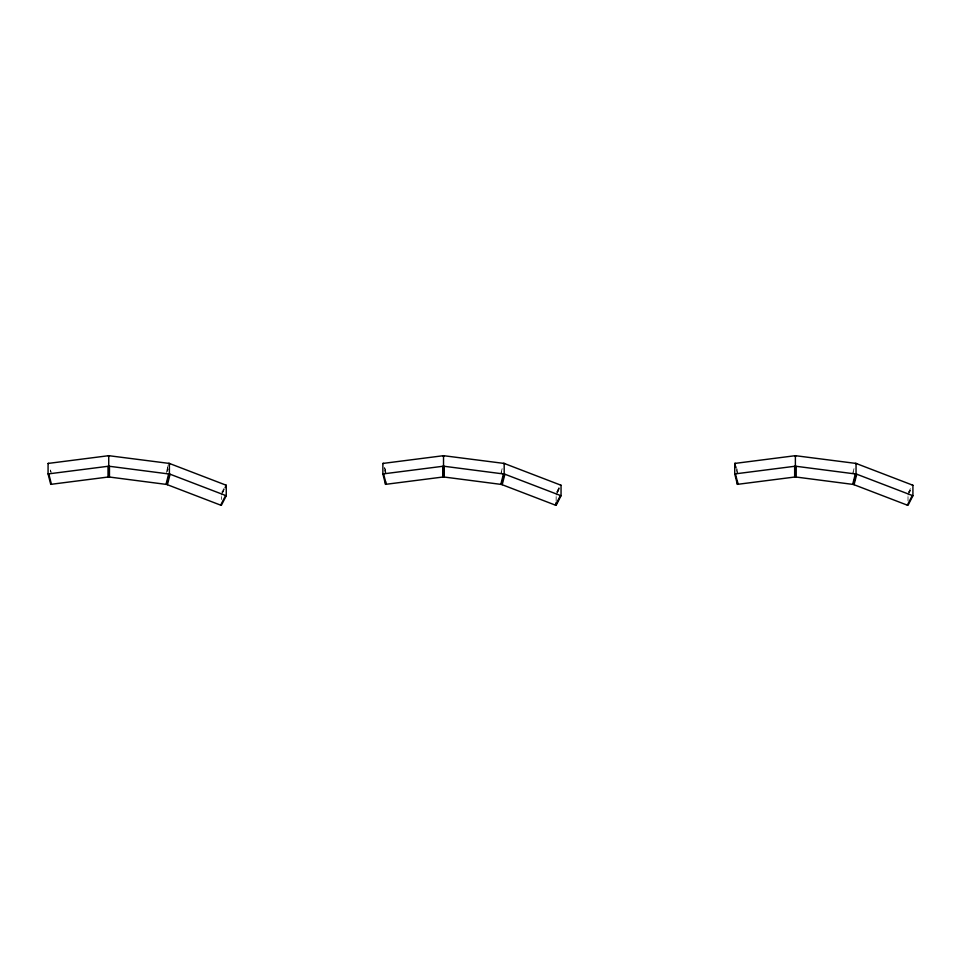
<?xml version="1.0" encoding="UTF-8"?>
<svg xmlns="http://www.w3.org/2000/svg" width="961" height="961" viewBox="0 0 961 961"><rect width="100%" height="100%" fill="white"/><g stroke="black" fill="none" stroke-linecap="round" stroke-linejoin="round"><path stroke-width="0.72" stroke-dasharray="4.8 3.6" d="M168.331 464.668L166.349 472.656L168.031 466.001M167.394 471.515L168.067 468.86L167.07 472.752M222.58 492.693L224.418 489.029M556.695 492.332L559.758 486.218L556.707 492.332M557.38 492.693L559.831 487.804M909.238 492.693L910.463 490.254M221.354 495.035L224.442 488.933M556.155 495.035L559.855 487.707M908.013 495.035L910.475 490.158M736.378 470.085L737.051 472.752M384.52 470.085L385.193 472.752M908.013 496.597L908.013 500.957M556.155 496.597L556.155 500.957M221.354 496.597L221.354 499.504M502.135 468.668L501.137 472.656L502.147 468.668M853.993 468.668L852.996 472.656L854.005 468.668M223.745 488.656L221.907 492.332L223.769 488.668M910.391 488.656L908.553 492.332L910.415 488.668M737.772 472.656L736.763 468.668L737.772 472.656M385.914 472.656L384.232 466.001L385.914 472.656M51.113 472.656L50.44 469.989L51.113 472.656"/><path stroke-width="1.44" d="M48.795 463.346L48.074 463.538L48.074 473.941L50.729 484.356L108.737 476.944L166.013 484.368L168.668 473.953L169.388 473.941L226.255 495.744L226.255 485.353L225.583 484.993M166.013 484.368L166.733 484.356L169.388 473.941L169.388 463.538L168.668 463.346M226.255 495.744L221.354 505.318L220.682 505.162L167.418 484.728L170.073 474.29M383.595 463.346L382.874 463.538L382.874 473.941L385.529 484.356L443.526 476.944L500.813 484.368L503.456 473.953L504.177 473.941L561.044 495.744L561.044 485.353L560.371 484.993M500.813 484.368L501.534 484.356L504.177 473.941L504.177 463.538L503.456 463.346M561.044 495.744L556.155 505.318L555.47 505.162L502.207 484.728L504.861 474.29M735.453 463.346L734.733 463.538L734.733 473.941L737.387 484.356L795.384 476.944L852.671 484.368L855.326 473.953L856.047 473.941L912.914 495.744L912.914 485.353L912.229 484.993M852.671 484.368L853.392 484.356L856.047 473.941L856.047 463.538L855.326 463.346M912.914 495.744L908.013 505.318L907.328 505.162L854.065 484.728L856.719 474.29M225.066 487.707L226.303 485.269L169.412 463.442L108.737 455.682L48.05 463.442M220.682 505.162L225.583 495.588M555.47 505.162L560.371 495.588M907.328 505.162L912.229 495.588M48.074 473.941L108.737 466.193L168.668 473.953M382.874 473.941L443.526 466.193L503.456 473.953M734.733 473.941L795.384 466.193L855.326 473.953M382.838 463.442L443.526 455.682L504.213 463.442L561.092 485.269M912.95 485.269L856.071 463.442L795.384 455.682L734.697 463.442L735.706 467.43M108.016 455.766L109.458 455.766M442.805 455.766L444.246 455.766M794.663 455.766L796.104 455.766M856.047 463.538L856.719 463.682M504.177 463.538L504.861 463.682M169.388 463.538L170.073 463.682M853.392 484.356L854.065 484.728M501.534 484.356L502.207 484.728M166.733 484.356L167.418 484.728M735.453 473.953L738.108 484.368M383.595 473.953L386.238 484.368M48.795 473.953L51.45 484.368M734.733 463.538L735.73 467.526M796.104 466.385L796.104 477.136M795.384 455.79L795.384 476.944M794.663 466.385L794.663 477.136M737.387 481.449L737.387 484.356M556.155 502.411L556.155 505.318M444.246 466.385L444.246 477.136M443.526 455.79L443.526 476.944M442.805 466.385L442.805 477.136M385.529 481.449L385.529 484.356M109.458 466.385L109.458 477.136M108.737 455.79L108.737 476.944M108.016 466.385L108.016 477.136"/></g></svg>
